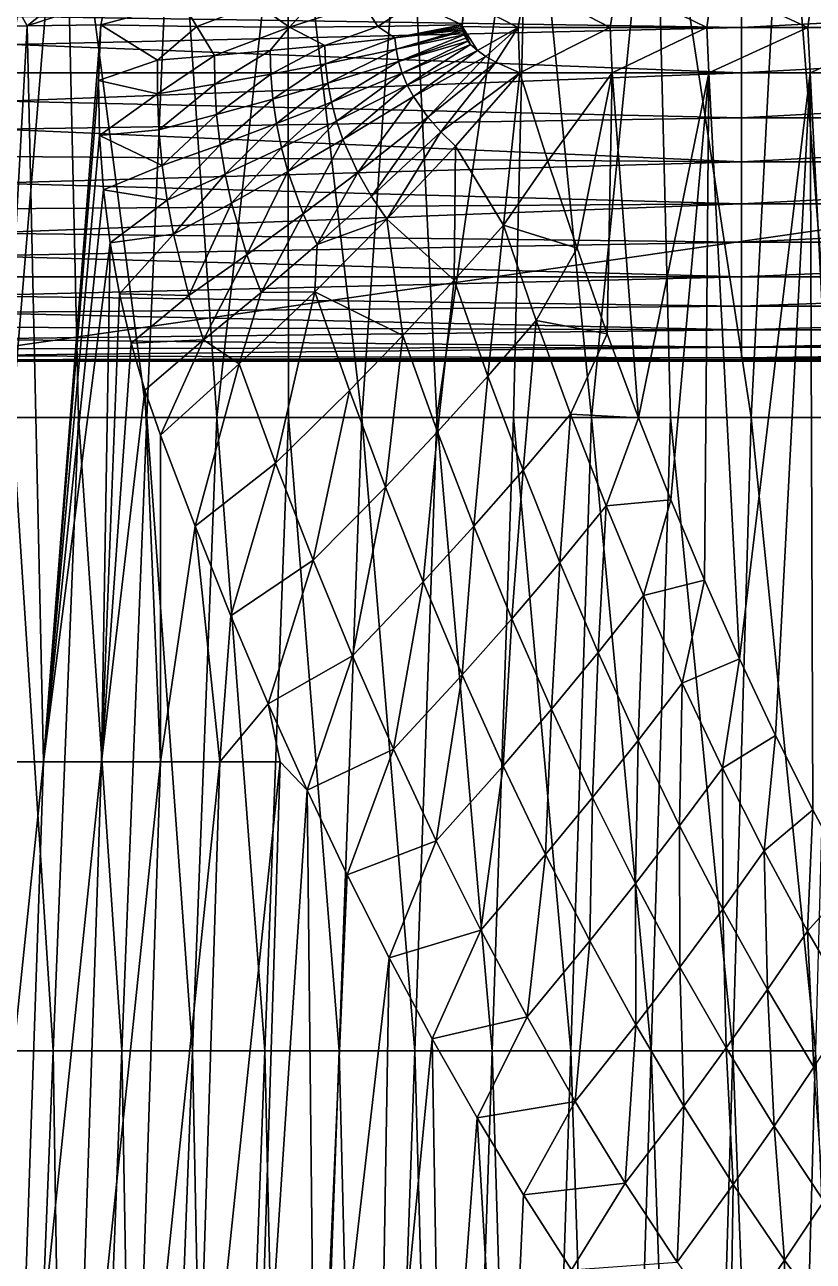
# Model space of a CAD drawing. Extents: x -53 to 3.8, y 0 to 88.2.
# Drawn here: x -38.11 to -32.64, y 60.01 to 68.58 of the extents above; entities that cross this region are included whole.
import ezdxf

# ---------------------------------------------------------------- set-up
doc = ezdxf.new("R2010")
doc.units = 0

msp = doc.modelspace()

# ---------------------------------------------------------------- linework, layer by layer
for points in [[(-38.9169, 66.249), (-11.119, 70.249), (-10.3189, 66.249)], [(-38.131, 70.249), (-11.119, 70.249), (-38.9169, 66.249)], [(-38.567, 70.249, 14.1154), (-37.8401, 70.249, 14.7982), (-38.2011, 65.8584, 15.3468)], [(-38.2011, 65.8584, 15.3468), (-37.8401, 70.249, 14.7982), (-37.7407, 65.8584, 15.7647)], [(-37.2673, 65.8584, 16.1678), (-37.8401, 70.249, 14.7982), (-37.0798, 70.249, 15.4436)], [(-37.7407, 65.8584, 15.7647), (-37.8401, 70.249, 14.7982), (-37.2673, 65.8584, 16.1678)], [(-37.2673, 65.8584, 16.1678), (-37.0798, 70.249, 15.4436), (-36.7814, 65.8584, 16.5558)], [(-36.7814, 65.8584, 16.5558), (-37.0798, 70.249, 15.4436), (-36.288, 70.249, 16.0499)], [(-36.7814, 65.8584, 16.5558), (-36.288, 70.249, 16.0499), (-36.2836, 65.8584, 16.9283)], [(-36.288, 70.249, 16.0499), (-35.4667, 70.249, 16.6157), (-35.7743, 65.8584, 17.2851)], [(-36.2836, 65.8584, 16.9283), (-36.288, 70.249, 16.0499), (-35.7743, 65.8584, 17.2851)], [(-35.7743, 65.8584, 17.2851), (-35.4667, 70.249, 16.6157), (-35.254, 65.8584, 17.6258)], [(-35.4667, 70.249, 16.6157), (-34.6181, 70.249, 17.1395), (-35.254, 65.8584, 17.6258)], [(-35.254, 65.8584, 17.6258), (-34.6181, 70.249, 17.1395), (-34.7234, 65.8584, 17.9502)], [(-34.7234, 65.8584, 17.9502), (-34.6181, 70.249, 17.1395), (-34.1829, 65.8584, 18.2579)], [(-34.1829, 65.8584, 18.2579), (-34.6181, 70.249, 17.1395), (-33.7442, 70.249, 17.62)], [(-34.1829, 65.8584, 18.2579), (-33.7442, 70.249, 17.62), (-33.633, 65.8584, 18.5487)], [(-33.7442, 70.249, 17.62), (-32.8472, 70.249, 18.056), (-33.0744, 65.8584, 18.8222)], [(-33.633, 65.8584, 18.5487), (-33.7442, 70.249, 17.62), (-33.0744, 65.8584, 18.8222)], [(-33.0744, 65.8584, 18.8222), (-32.8472, 70.249, 18.056), (-32.5075, 65.8584, 19.0782)], [(-32.8472, 70.249, 18.056), (-31.9295, 70.249, 18.4464), (-32.5075, 65.8584, 19.0782)], [(-38.5981, 68.5692, 19.6518), (-38.0962, 68.5746, 20.0037), (-38.2476, 68.8443, 19.8211)], [(-38.2476, 68.8443, 19.8211), (-38.0962, 68.5746, 20.0037), (-37.7509, 68.8488, 20.1571)], [(-33.1418, 68.5619, 3.97538), (-33.1418, 68.867, 3.90211), (-38.1665, 68.638, 3.96169)], [(-38.0962, 68.5746, 20.0037), (-37.5475, 68.7523, 20.3233), (-37.7509, 68.8488, 20.1571)], [(-34.6394, 68.867, 22.7178), (-35.0638, 68.7523, 22.3486), (-34.6897, 68.5619, 22.7711)], [(-34.0514, 68.5619, 23.3391), (-34.6394, 68.867, 22.7178), (-34.6897, 68.5619, 22.7711)], [(-34.6394, 68.867, 22.7178), (-34.0514, 68.5619, 23.3391), (-34.0043, 68.867, 23.283)], [(-34.0043, 68.867, 23.283), (-34.0514, 68.5619, 23.3391), (-33.3813, 68.5619, 23.869)], [(-34.0043, 68.867, 23.283), (-33.3813, 68.5619, 23.869), (-33.3375, 68.867, 23.8102)], [(-33.3375, 68.867, 23.8102), (-33.3813, 68.5619, 23.869), (-32.6814, 68.5619, 24.3591)], [(-33.3375, 68.867, 23.8102), (-32.6814, 68.5619, 24.3591), (-32.6411, 68.867, 24.2978)], [(-27.4602, 68.867, 3.90211), (-33.1418, 68.5619, 3.97538), (-27.4602, 68.5619, 3.97538)], [(-33.1418, 68.867, 3.90211), (-33.1418, 68.5619, 3.97538), (-27.4602, 68.867, 3.90211)], [(-32.6411, 68.867, 24.2978), (-32.6814, 68.5619, 24.3591), (-31.9542, 68.5619, 24.8076)], [(-37.5855, 68.5798, 20.3426), (-37.5475, 68.7523, 20.3233), (-38.0962, 68.5746, 20.0037)], [(-37.5475, 68.7523, 20.3233), (-37.5855, 68.5798, 20.3426), (-37.0195, 68.7322, 20.6874)], [(-35.4095, 68.735, 22.0142), (-35.078, 68.5798, 22.3868), (-35.0638, 68.7523, 22.3486)], [(-35.0638, 68.7523, 22.3486), (-35.0783, 68.5684, 22.3891), (-34.6897, 68.5619, 22.7711)], [(-35.078, 68.5798, 22.3868), (-35.0783, 68.5684, 22.3891), (-35.0638, 68.7523, 22.3486)], [(-37.0195, 68.7322, 20.6874), (-37.5855, 68.5798, 20.3426), (-36.9187, 68.5688, 20.8028)], [(-37.0195, 68.7322, 20.6874), (-36.9187, 68.5688, 20.8028), (-36.5053, 68.7253, 21.0724)], [(-36.5053, 68.7253, 21.0724), (-36.9187, 68.5688, 20.8028), (-36.2772, 68.5652, 21.2978)], [(-36.5053, 68.7253, 21.0724), (-36.2772, 68.5652, 21.2978), (-36.1303, 68.7247, 21.3749)], [(-36.2772, 68.5652, 21.2978), (-35.6631, 68.5688, 21.8263), (-35.7649, 68.7279, 21.689)], [(-36.1303, 68.7247, 21.3749), (-36.2772, 68.5652, 21.2978), (-35.7649, 68.7279, 21.689)], [(-35.7649, 68.7279, 21.689), (-35.6631, 68.5688, 21.8263), (-35.4095, 68.735, 22.0142)], [(-35.6631, 68.5688, 21.8263), (-35.078, 68.5798, 22.3868), (-35.4095, 68.735, 22.0142)], [(-38.38, 63.4733, 20.8274), (-38.0962, 68.5746, 20.0037), (-38.5981, 68.5692, 19.6518)], [(-37.9829, 63.4733, 21.1006), (-38.0962, 68.5746, 20.0037), (-38.38, 63.4733, 20.8274)], [(-38.1944, 68.4438, 3.99031), (-33.1418, 68.5619, 3.97538), (-38.1665, 68.638, 3.96169)], [(-37.9829, 63.4733, 21.1006), (-37.5855, 68.5798, 20.3426), (-38.0962, 68.5746, 20.0037)], [(-37.6007, 68.1956, 20.4095), (-37.5855, 68.5798, 20.3426), (-37.9829, 63.4733, 21.1006)], [(-37.1932, 68.337, 20.6548), (-37.5855, 68.5798, 20.3426), (-37.6007, 68.1956, 20.4095)], [(-36.9187, 68.5688, 20.8028), (-37.5855, 68.5798, 20.3426), (-37.1932, 68.337, 20.6548)], [(-35.6631, 68.5688, 21.8263), (-35.545, 68.4911, 21.9523), (-35.078, 68.5798, 22.3868)], [(-35.078, 68.5798, 22.3868), (-35.545, 68.4911, 21.9523), (-35.0783, 68.5684, 22.3891)], [(-33.1418, 68.2476, 4), (-33.1418, 68.5619, 3.97538), (-38.1944, 68.4438, 3.99031)], [(-36.7969, 68.3684, 20.9339), (-36.9187, 68.5688, 20.8028), (-37.1932, 68.337, 20.6548)], [(-36.2772, 68.5652, 21.2978), (-36.9187, 68.5688, 20.8028), (-36.7969, 68.3684, 20.9339)], [(-36.4098, 68.4023, 21.2254), (-36.2772, 68.5652, 21.2978), (-36.7969, 68.3684, 20.9339)], [(-36.0324, 68.4387, 21.5291), (-36.2772, 68.5652, 21.2978), (-36.4098, 68.4023, 21.2254)], [(-36.2772, 68.5652, 21.2978), (-36.0324, 68.4387, 21.5291), (-35.6631, 68.5688, 21.8263)], [(-36.0324, 68.4387, 21.5291), (-35.545, 68.4911, 21.9523), (-35.6631, 68.5688, 21.8263)], [(-35.545, 68.4911, 21.9523), (-36.0324, 68.4387, 21.5291), (-36.0274, 68.3117, 21.559)], [(-35.545, 68.4911, 21.9523), (-36.0274, 68.3117, 21.559), (-35.5378, 68.4118, 21.975)], [(-35.0783, 68.5684, 22.3891), (-35.545, 68.4911, 21.9523), (-35.0776, 68.5571, 22.3924)], [(-35.0776, 68.5571, 22.3924), (-35.545, 68.4911, 21.9523), (-35.076, 68.5458, 22.3965)], [(-35.545, 68.4911, 21.9523), (-35.5378, 68.4118, 21.975), (-35.076, 68.5458, 22.3965)], [(-35.076, 68.5458, 22.3965), (-35.5378, 68.4118, 21.975), (-35.0735, 68.5345, 22.4014)], [(-35.0735, 68.5345, 22.4014), (-35.5378, 68.4118, 21.975), (-35.0656, 68.512, 22.4138)], [(-35.5378, 68.4118, 21.975), (-35.521, 68.3277, 22.0061), (-35.0656, 68.512, 22.4138)], [(-35.0656, 68.512, 22.4138), (-35.521, 68.3277, 22.0061), (-35.0541, 68.4896, 22.4295)], [(-35.0541, 68.4896, 22.4295), (-35.521, 68.3277, 22.0061), (-35.039, 68.4675, 22.4483)], [(-35.0783, 68.5684, 22.3891), (-34.9736, 68.403, 22.5223), (-34.6897, 68.5619, 22.7711)], [(-35.0783, 68.5684, 22.3891), (-35.0205, 68.4457, 22.4702), (-34.9736, 68.403, 22.5223)], [(-35.039, 68.4675, 22.4483), (-35.0205, 68.4457, 22.4702), (-35.0783, 68.5684, 22.3891)], [(-35.0541, 68.4896, 22.4295), (-35.039, 68.4675, 22.4483), (-35.0783, 68.5684, 22.3891)], [(-35.0783, 68.5684, 22.3891), (-35.0656, 68.512, 22.4138), (-35.0541, 68.4896, 22.4295)], [(-35.0735, 68.5345, 22.4014), (-35.0656, 68.512, 22.4138), (-35.0783, 68.5684, 22.3891)], [(-35.076, 68.5458, 22.3965), (-35.0735, 68.5345, 22.4014), (-35.0783, 68.5684, 22.3891)], [(-35.0783, 68.5684, 22.3891), (-35.0776, 68.5571, 22.3924), (-35.076, 68.5458, 22.3965)], [(-34.6897, 68.5619, 22.7711), (-34.9736, 68.403, 22.5223), (-34.9147, 68.3619, 22.5843)], [(-34.9147, 68.3619, 22.5843), (-34.8449, 68.3225, 22.6549), (-34.6897, 68.5619, 22.7711)], [(-34.8449, 68.3225, 22.6549), (-34.6779, 68.249, 22.816), (-34.6897, 68.5619, 22.7711)], [(-34.6897, 68.5619, 22.7711), (-34.6779, 68.249, 22.816), (-34.0514, 68.5619, 23.3391)], [(-34.6779, 68.249, 22.816), (-34.0383, 68.249, 23.3822), (-34.0514, 68.5619, 23.3391)], [(-34.0514, 68.5619, 23.3391), (-34.0383, 68.249, 23.3822), (-33.3813, 68.5619, 23.869)], [(-34.0383, 68.249, 23.3822), (-33.3669, 68.249, 23.9104), (-33.3813, 68.5619, 23.869)], [(-33.3813, 68.5619, 23.869), (-33.3669, 68.249, 23.9104), (-32.6814, 68.5619, 24.3591)], [(-33.3669, 68.249, 23.9104), (-32.6659, 68.249, 24.3986), (-32.6814, 68.5619, 24.3591)], [(-27.4602, 68.5619, 3.97538), (-33.1418, 68.2476, 4), (-27.4602, 68.2476, 4)], [(-33.1418, 68.5619, 3.97538), (-33.1418, 68.2476, 4), (-27.4602, 68.5619, 3.97538)], [(-32.6814, 68.5619, 24.3591), (-32.6659, 68.249, 24.3986), (-31.9542, 68.5619, 24.8076)], [(-32.6659, 68.249, 24.3986), (-31.9378, 68.249, 24.8454), (-31.9542, 68.5619, 24.8076)], [(-38.2229, 68.2476, 3.99987), (-33.1418, 68.2476, 4), (-38.1944, 68.4438, 3.99031)], [(-36.7969, 68.3684, 20.9339), (-36.7953, 68.1694, 20.975), (-36.4098, 68.4023, 21.2254)], [(-36.4098, 68.4023, 21.2254), (-36.7953, 68.1694, 20.975), (-36.4064, 68.2394, 21.2609)], [(-36.4064, 68.2394, 21.2609), (-36.0324, 68.4387, 21.5291), (-36.4098, 68.4023, 21.2254)], [(-36.0274, 68.3117, 21.559), (-36.0324, 68.4387, 21.5291), (-36.4064, 68.2394, 21.2609)], [(-35.5378, 68.4118, 21.975), (-36.0274, 68.3117, 21.559), (-36.0119, 68.177, 21.5975)], [(-35.5378, 68.4118, 21.975), (-36.0119, 68.177, 21.5975), (-35.521, 68.3277, 22.0061)], [(-35.521, 68.3277, 22.0061), (-35.495, 68.2448, 22.0437), (-35.039, 68.4675, 22.4483)], [(-35.039, 68.4675, 22.4483), (-35.495, 68.2448, 22.0437), (-35.0205, 68.4457, 22.4702)], [(-35.495, 68.2448, 22.0437), (-35.4604, 68.1635, 22.0874), (-35.0205, 68.4457, 22.4702)], [(-35.0205, 68.4457, 22.4702), (-35.4604, 68.1635, 22.0874), (-34.9736, 68.403, 22.5223)], [(-35.4604, 68.1635, 22.0874), (-35.4177, 68.0842, 22.1365), (-34.9736, 68.403, 22.5223)], [(-34.9736, 68.403, 22.5223), (-35.4177, 68.0842, 22.1365), (-34.9147, 68.3619, 22.5843)], [(-37.1932, 68.337, 20.6548), (-37.6007, 68.1956, 20.4095), (-37.1935, 68.102, 20.7017)], [(-36.7969, 68.3684, 20.9339), (-37.1935, 68.102, 20.7017), (-36.7953, 68.1694, 20.975)], [(-37.1932, 68.337, 20.6548), (-37.1935, 68.102, 20.7017), (-36.7969, 68.3684, 20.9339)], [(-35.521, 68.3277, 22.0061), (-36.0119, 68.177, 21.5975), (-35.9864, 68.0441, 21.6423)], [(-35.521, 68.3277, 22.0061), (-35.9864, 68.0441, 21.6423), (-35.495, 68.2448, 22.0437)], [(-35.4177, 68.0842, 22.1365), (-35.318, 67.9411, 22.2413), (-34.9147, 68.3619, 22.5843)], [(-34.9147, 68.3619, 22.5843), (-35.318, 67.9411, 22.2413), (-34.8449, 68.3225, 22.6549)], [(-35.318, 67.9411, 22.2413), (-35.2275, 67.8385, 22.3295), (-34.8449, 68.3225, 22.6549)], [(-34.8449, 68.3225, 22.6549), (-35.2275, 67.8385, 22.3295), (-34.6779, 68.249, 22.816)], [(-38.2526, 68.0516, 3.99022), (-33.1418, 68.2476, 4), (-38.2229, 68.2476, 3.99987)], [(-33.1418, 67.9361, 3.97538), (-33.1418, 68.2476, 4), (-38.2526, 68.0516, 3.99022)], [(-36.7953, 68.1694, 20.975), (-36.7825, 67.9584, 21.0255), (-36.4064, 68.2394, 21.2609)], [(-36.4064, 68.2394, 21.2609), (-36.7825, 67.9584, 21.0255), (-36.3922, 68.0665, 21.3053)], [(-36.3922, 68.0665, 21.3053), (-36.0274, 68.3117, 21.559), (-36.4064, 68.2394, 21.2609)], [(-36.0119, 68.177, 21.5975), (-36.0274, 68.3117, 21.559), (-36.3922, 68.0665, 21.3053)], [(-35.495, 68.2448, 22.0437), (-35.9864, 68.0441, 21.6423), (-35.9513, 67.9136, 21.6929)], [(-35.495, 68.2448, 22.0437), (-35.9513, 67.9136, 21.6929), (-35.4604, 68.1635, 22.0874)], [(-34.6779, 68.249, 22.816), (-35.2275, 67.8385, 22.3295), (-35.126, 67.7408, 22.4236)], [(-35.126, 67.7408, 22.4236), (-34.7928, 67.1934, 22.7313), (-34.6779, 68.249, 22.816)], [(-34.6779, 68.249, 22.816), (-34.7928, 67.1934, 22.7313), (-34.4836, 67.6354, 22.9951)], [(-34.6779, 68.249, 22.816), (-34.4836, 67.6354, 22.9951), (-34.0383, 68.249, 23.3822)], [(-34.0383, 68.249, 23.3822), (-34.4836, 67.6354, 22.9951), (-34.2819, 67.0319, 23.1744)], [(-34.2819, 67.0319, 23.1744), (-34.0726, 66.4392, 23.3535), (-34.0383, 68.249, 23.3822)], [(-34.0726, 66.4392, 23.3535), (-33.8555, 65.8578, 23.5324), (-34.0383, 68.249, 23.3822)], [(-34.0383, 68.249, 23.3822), (-33.8555, 65.8578, 23.5324), (-33.3669, 68.249, 23.9104)], [(-33.3669, 68.249, 23.9104), (-33.8555, 65.8578, 23.5324), (-33.6304, 65.2882, 23.7106)], [(-33.6304, 65.2882, 23.7106), (-33.397, 64.7309, 23.888), (-33.3669, 68.249, 23.9104)], [(-33.397, 64.7309, 23.888), (-33.1551, 64.1865, 24.0643), (-33.3669, 68.249, 23.9104)], [(-33.3669, 68.249, 23.9104), (-33.1551, 64.1865, 24.0643), (-32.6659, 68.249, 24.3986)], [(-32.6659, 68.249, 24.3986), (-33.1551, 64.1865, 24.0643), (-32.9046, 63.6558, 24.2391)], [(-27.4602, 68.2476, 4), (-33.1418, 67.9361, 3.97538), (-27.4602, 67.9361, 3.97538)], [(-33.1418, 68.2476, 4), (-33.1418, 67.9361, 3.97538), (-27.4602, 68.2476, 4)], [(-32.9046, 63.6558, 24.2391), (-32.6453, 63.1396, 24.412), (-32.6659, 68.249, 24.3986)], [(-32.6659, 68.249, 24.3986), (-32.3774, 62.6386, 24.5826), (-31.9378, 68.249, 24.8454)], [(-32.6453, 63.1396, 24.412), (-32.3774, 62.6386, 24.5826), (-32.6659, 68.249, 24.3986)], [(-37.5943, 67.8134, 20.49), (-37.6007, 68.1956, 20.4095), (-37.9829, 63.4733, 21.1006)], [(-37.1935, 68.102, 20.7017), (-37.6007, 68.1956, 20.4095), (-37.5943, 67.8134, 20.49)], [(-37.1935, 68.102, 20.7017), (-37.1823, 67.8526, 20.7586), (-36.7953, 68.1694, 20.975)], [(-36.7953, 68.1694, 20.975), (-37.1823, 67.8526, 20.7586), (-36.7825, 67.9584, 21.0255)], [(-36.3674, 67.8959, 21.3559), (-36.0119, 68.177, 21.5975), (-36.3922, 68.0665, 21.3053)], [(-35.9864, 68.0441, 21.6423), (-36.0119, 68.177, 21.5975), (-36.3674, 67.8959, 21.3559)], [(-35.4604, 68.1635, 22.0874), (-35.9513, 67.9136, 21.6929), (-35.9074, 67.7862, 21.7485)], [(-35.4604, 68.1635, 22.0874), (-35.9074, 67.7862, 21.7485), (-35.4177, 68.0842, 22.1365)], [(-37.1935, 68.102, 20.7017), (-37.5943, 67.8134, 20.49), (-37.1823, 67.8526, 20.7586)], [(-36.7825, 67.9584, 21.0255), (-36.7586, 67.75, 21.0824), (-36.3922, 68.0665, 21.3053)], [(-36.3922, 68.0665, 21.3053), (-36.7586, 67.75, 21.0824), (-36.3674, 67.8959, 21.3559)], [(-35.4177, 68.0842, 22.1365), (-35.9074, 67.7862, 21.7485), (-35.8034, 67.5564, 21.8647)], [(-35.4177, 68.0842, 22.1365), (-35.8034, 67.5564, 21.8647), (-35.318, 67.9411, 22.2413)], [(-38.2838, 67.8574, 3.96122), (-33.1418, 67.9361, 3.97538), (-38.2526, 68.0516, 3.99022)], [(-36.3324, 67.7285, 21.4122), (-35.9864, 68.0441, 21.6423), (-36.3674, 67.8959, 21.3559)], [(-35.9513, 67.9136, 21.6929), (-35.9864, 68.0441, 21.6423), (-36.3324, 67.7285, 21.4122)], [(-33.1418, 67.631, 3.90211), (-33.1418, 67.9361, 3.97538), (-38.2838, 67.8574, 3.96122)], [(-37.1823, 67.8526, 20.7586), (-37.1596, 67.6066, 20.8221), (-36.7825, 67.9584, 21.0255)], [(-36.7825, 67.9584, 21.0255), (-37.1596, 67.6066, 20.8221), (-36.7586, 67.75, 21.0824)], [(-36.7586, 67.75, 21.0824), (-36.7241, 67.5456, 21.1449), (-36.3674, 67.8959, 21.3559)], [(-36.3674, 67.8959, 21.3559), (-36.7241, 67.5456, 21.1449), (-36.3324, 67.7285, 21.4122)], [(-36.2881, 67.5649, 21.4735), (-35.9513, 67.9136, 21.6929), (-36.3324, 67.7285, 21.4122)], [(-35.9074, 67.7862, 21.7485), (-35.9513, 67.9136, 21.6929), (-36.2881, 67.5649, 21.4735)], [(-35.318, 67.9411, 22.2413), (-35.8034, 67.5564, 21.8647), (-35.7081, 67.3912, 21.9607)], [(-35.318, 67.9411, 22.2413), (-35.7081, 67.3912, 21.9607), (-35.2275, 67.8385, 22.3295)], [(-27.4602, 67.9361, 3.97538), (-33.1418, 67.631, 3.90211), (-27.4602, 67.631, 3.90211)], [(-33.1418, 67.9361, 3.97538), (-33.1418, 67.631, 3.90211), (-27.4602, 67.9361, 3.97538)], [(-38.3169, 67.6671, 3.9132), (-33.1418, 67.631, 3.90211), (-38.2838, 67.8574, 3.96122)], [(-37.9829, 63.4733, 21.1006), (-37.5671, 67.4373, 20.5827), (-37.5943, 67.8134, 20.49)], [(-37.1823, 67.8526, 20.7586), (-37.5943, 67.8134, 20.49), (-37.1596, 67.6066, 20.8221)], [(-37.5943, 67.8134, 20.49), (-37.5671, 67.4373, 20.5827), (-37.1596, 67.6066, 20.8221)], [(-35.2275, 67.8385, 22.3295), (-35.7081, 67.3912, 21.9607), (-35.6008, 67.234, 22.062)], [(-35.126, 67.7408, 22.4236), (-35.2275, 67.8385, 22.3295), (-35.6008, 67.234, 22.062)], [(-37.1596, 67.6066, 20.8221), (-37.1259, 67.3652, 20.8914), (-36.7586, 67.75, 21.0824)], [(-36.7586, 67.75, 21.0824), (-37.1259, 67.3652, 20.8914), (-36.7241, 67.5456, 21.1449)], [(-36.7241, 67.5456, 21.1449), (-36.6798, 67.3459, 21.2125), (-36.3324, 67.7285, 21.4122)], [(-36.3324, 67.7285, 21.4122), (-36.6798, 67.3459, 21.2125), (-36.2881, 67.5649, 21.4735)], [(-36.182, 67.2698, 21.5998), (-35.9074, 67.7862, 21.7485), (-36.2881, 67.5649, 21.4735)], [(-35.8034, 67.5564, 21.8647), (-35.9074, 67.7862, 21.7485), (-36.182, 67.2698, 21.5998)], [(-35.6008, 67.234, 22.062), (-35.1352, 66.8101, 22.4673), (-35.126, 67.7408, 22.4236)], [(-35.1352, 66.8101, 22.4673), (-34.7928, 67.1934, 22.7313), (-35.126, 67.7408, 22.4236)], [(-38.3517, 67.4825, 3.84687), (-33.1418, 67.631, 3.90211), (-38.3169, 67.6671, 3.9132)], [(-33.1418, 67.341, 3.78201), (-33.1418, 67.631, 3.90211), (-38.3517, 67.4825, 3.84687)], [(-34.4836, 67.6354, 22.9951), (-34.7928, 67.1934, 22.7313), (-34.2819, 67.0319, 23.1744)], [(-27.4602, 67.631, 3.90211), (-33.1418, 67.341, 3.78201), (-27.4602, 67.341, 3.78201)], [(-33.1418, 67.631, 3.90211), (-33.1418, 67.341, 3.78201), (-27.4602, 67.631, 3.90211)], [(-37.1596, 67.6066, 20.8221), (-37.5671, 67.4373, 20.5827), (-37.1259, 67.3652, 20.8914)], [(-37.1259, 67.3652, 20.8914), (-37.082, 67.1293, 20.9658), (-36.7241, 67.5456, 21.1449)], [(-36.7241, 67.5456, 21.1449), (-37.082, 67.1293, 20.9658), (-36.6798, 67.3459, 21.2125)], [(-36.6798, 67.3459, 21.2125), (-36.5726, 66.9855, 21.3505), (-36.2881, 67.5649, 21.4735)], [(-36.2881, 67.5649, 21.4735), (-36.5726, 66.9855, 21.3505), (-36.182, 67.2698, 21.5998)], [(-36.0842, 67.0577, 21.7033), (-35.8034, 67.5564, 21.8647), (-36.182, 67.2698, 21.5998)], [(-35.7081, 67.3912, 21.9607), (-35.8034, 67.5564, 21.8647), (-36.0842, 67.0577, 21.7033)], [(-38.3884, 67.3051, 3.76296), (-33.1418, 67.341, 3.78201), (-38.3517, 67.4825, 3.84687)], [(-37.5203, 67.0708, 20.6861), (-37.5671, 67.4373, 20.5827), (-37.9829, 63.4733, 21.1006)], [(-37.5671, 67.4373, 20.5827), (-37.5203, 67.0708, 20.6861), (-37.1259, 67.3652, 20.8914)], [(-35.6008, 67.234, 22.062), (-35.7081, 67.3912, 21.9607), (-36.0842, 67.0577, 21.7033)], [(-38.4269, 67.1368, 3.66218), (-33.1418, 67.341, 3.78201), (-38.3884, 67.3051, 3.76296)], [(-33.1418, 67.0734, 3.61803), (-33.1418, 67.341, 3.78201), (-38.4269, 67.1368, 3.66218)], [(-37.1259, 67.3652, 20.8914), (-37.5203, 67.0708, 20.6861), (-37.082, 67.1293, 20.9658)], [(-37.082, 67.1293, 20.9658), (-36.9747, 66.7037, 21.117), (-36.6798, 67.3459, 21.2125)], [(-36.6798, 67.3459, 21.2125), (-36.9747, 66.7037, 21.117), (-36.5726, 66.9855, 21.3505)], [(-27.4602, 67.341, 3.78201), (-33.1418, 67.0734, 3.61803), (-27.4602, 67.0734, 3.61803)], [(-33.1418, 67.341, 3.78201), (-33.1418, 67.0734, 3.61803), (-27.4602, 67.341, 3.78201)], [(-36.5726, 66.9855, 21.3505), (-36.4731, 66.7263, 21.4627), (-36.182, 67.2698, 21.5998)], [(-36.182, 67.2698, 21.5998), (-36.4731, 66.7263, 21.4627), (-36.0842, 67.0577, 21.7033)], [(-36.0842, 67.0577, 21.7033), (-36.101, 66.73, 21.7323), (-35.6008, 67.234, 22.062)], [(-36.101, 66.73, 21.7323), (-35.4916, 66.4278, 22.2206), (-35.6008, 67.234, 22.062)], [(-35.4916, 66.4278, 22.2206), (-35.1352, 66.8101, 22.4673), (-35.6008, 67.234, 22.062)], [(-38.4673, 66.9793, 3.54528), (-33.1418, 67.0734, 3.61803), (-38.4269, 67.1368, 3.66218)], [(-37.5203, 67.0708, 20.6861), (-37.4555, 66.7161, 20.7984), (-37.082, 67.1293, 20.9658)], [(-37.082, 67.1293, 20.9658), (-37.4555, 66.7161, 20.7984), (-36.9747, 66.7037, 21.117)], [(-35.1352, 66.8101, 22.4673), (-34.9007, 66.1452, 22.6956), (-34.7928, 67.1934, 22.7313)], [(-34.9007, 66.1452, 22.6956), (-34.5648, 66.5313, 22.9437), (-34.7928, 67.1934, 22.7313)], [(-34.7928, 67.1934, 22.7313), (-34.5648, 66.5313, 22.9437), (-34.2819, 67.0319, 23.1744)], [(-33.1418, 66.8341, 3.41352), (-33.1418, 67.0734, 3.61803), (-38.4673, 66.9793, 3.54528)], [(-37.5804, 63.4733, 21.3656), (-37.5203, 67.0708, 20.6861), (-37.9829, 63.4733, 21.1006)], [(-37.4555, 66.7161, 20.7984), (-37.5203, 67.0708, 20.6861), (-37.5804, 63.4733, 21.3656)], [(-36.4731, 66.7263, 21.4627), (-36.101, 66.73, 21.7323), (-36.0842, 67.0577, 21.7033)], [(-34.2819, 67.0319, 23.1744), (-34.5648, 66.5313, 22.9437), (-34.0726, 66.4392, 23.3535)], [(-27.4602, 67.0734, 3.61803), (-33.1418, 66.8341, 3.41352), (-27.4602, 66.8341, 3.41351)], [(-33.1418, 67.0734, 3.61803), (-33.1418, 66.8341, 3.41352), (-27.4602, 67.0734, 3.61803)], [(-38.5092, 66.8342, 3.41345), (-33.1418, 66.8341, 3.41352), (-38.4673, 66.9793, 3.54528)], [(-36.9747, 66.7037, 21.117), (-36.8744, 66.3976, 21.2393), (-36.5726, 66.9855, 21.3505)], [(-36.5726, 66.9855, 21.3505), (-36.8744, 66.3976, 21.2393), (-36.4731, 66.7263, 21.4627)], [(-38.5521, 66.7026, 3.26811), (-33.1418, 66.8341, 3.41352), (-38.5092, 66.8342, 3.41345)], [(-33.1418, 66.631, 3.17557), (-33.1418, 66.8341, 3.41352), (-38.5521, 66.7026, 3.26811)], [(-35.4916, 66.4278, 22.2206), (-35.2497, 65.7602, 22.4645), (-35.1352, 66.8101, 22.4673)], [(-35.1352, 66.8101, 22.4673), (-35.2497, 65.7602, 22.4645), (-34.9007, 66.1452, 22.6956)], [(-27.4602, 66.8341, 3.41351), (-33.1418, 66.631, 3.17557), (-27.4602, 66.631, 3.17557)], [(-33.1418, 66.8341, 3.41352), (-33.1418, 66.631, 3.17557), (-27.4602, 66.8341, 3.41351)], [(-38.5953, 66.5858, 3.11064), (-33.1418, 66.631, 3.17557), (-38.5521, 66.7026, 3.26811)], [(-37.3748, 66.375, 20.9178), (-37.4555, 66.7161, 20.7984), (-37.5804, 63.4733, 21.3656)], [(-37.4555, 66.7161, 20.7984), (-37.3748, 66.375, 20.9178), (-36.9747, 66.7037, 21.117)], [(-36.9747, 66.7037, 21.117), (-37.3748, 66.375, 20.9178), (-36.8744, 66.3976, 21.2393)], [(-36.8744, 66.3976, 21.2393), (-36.6253, 66.2301, 21.4353), (-36.4731, 66.7263, 21.4627)], [(-36.4731, 66.7263, 21.4627), (-36.6253, 66.2301, 21.4353), (-36.101, 66.73, 21.7323)], [(-36.101, 66.73, 21.7323), (-36.6253, 66.2301, 21.4353), (-36.3744, 65.5435, 21.7146)], [(-36.3744, 65.5435, 21.7146), (-35.8614, 66.0473, 21.9917), (-36.101, 66.73, 21.7323)], [(-35.8614, 66.0473, 21.9917), (-35.4916, 66.4278, 22.2206), (-36.101, 66.73, 21.7323)], [(-33.1418, 66.467, 2.90798), (-33.1418, 66.631, 3.17557), (-38.5953, 66.5858, 3.11064)], [(-27.4602, 66.631, 3.17557), (-33.1418, 66.467, 2.90798), (-27.4602, 66.467, 2.90798)], [(-33.1418, 66.631, 3.17557), (-33.1418, 66.467, 2.90798), (-27.4602, 66.631, 3.17557)], [(-38.6384, 66.485, 2.94248), (-33.1418, 66.467, 2.90798), (-38.5953, 66.5858, 3.11064)], [(-34.9007, 66.1452, 22.6956), (-34.6559, 65.4928, 22.9236), (-34.5648, 66.5313, 22.9437)], [(-34.6559, 65.4928, 22.9236), (-34.3271, 65.8817, 23.1561), (-34.5648, 66.5313, 22.9437)], [(-34.5648, 66.5313, 22.9437), (-34.3271, 65.8817, 23.1561), (-34.0726, 66.4392, 23.3535)], [(-38.6806, 66.4012, 2.76519), (-33.1418, 66.467, 2.90798), (-38.6384, 66.485, 2.94248)], [(-33.1418, 66.3469, 2.61803), (-33.1418, 66.467, 2.90798), (-38.6806, 66.4012, 2.76519)], [(-34.0726, 66.4392, 23.3535), (-34.3271, 65.8817, 23.1561), (-33.8555, 65.8578, 23.5324)], [(-27.4602, 66.467, 2.90798), (-33.1418, 66.3469, 2.61803), (-27.4602, 66.3469, 2.61803)], [(-33.1418, 66.467, 2.90798), (-33.1418, 66.3469, 2.61803), (-27.4602, 66.467, 2.90798)], [(-38.7589, 66.2874, 2.39023), (-33.1418, 66.3469, 2.61803), (-38.721, 66.3351, 2.58053)], [(-33.1418, 66.2736, 2.31287), (-33.1418, 66.3469, 2.61803), (-38.7589, 66.2874, 2.39023)], [(-38.721, 66.3351, 2.58053), (-33.1418, 66.3469, 2.61803), (-38.6806, 66.4012, 2.76519)], [(-37.5804, 63.4733, 21.3656), (-37.2798, 66.0481, 21.0428), (-37.3748, 66.375, 20.9178)], [(-37.3748, 66.375, 20.9178), (-37.2798, 66.0481, 21.0428), (-36.8744, 66.3976, 21.2393)], [(-37.2798, 66.0481, 21.0428), (-37.1723, 65.7357, 21.1719), (-36.8744, 66.3976, 21.2393)], [(-36.8744, 66.3976, 21.2393), (-37.1723, 65.7357, 21.1719), (-36.6253, 66.2301, 21.4353)], [(-35.8614, 66.0473, 21.9917), (-35.6115, 65.3768, 22.2508), (-35.4916, 66.4278, 22.2206)], [(-35.4916, 66.4278, 22.2206), (-35.6115, 65.3768, 22.2508), (-35.2497, 65.7602, 22.4645)], [(-27.4602, 66.3469, 2.61803), (-33.1418, 66.2736, 2.31287), (-27.4602, 66.2736, 2.31287)], [(-33.1418, 66.3469, 2.61803), (-33.1418, 66.2736, 2.31287), (-27.4602, 66.3469, 2.61803)], [(-38.8234, 66.249, 2), (-33.1418, 66.2736, 2.31287), (-38.7933, 66.2586, 2.1961)], [(-27.4602, 66.2736, 2.31287), (-33.1418, 66.2736, 2.31287), (-38.8234, 66.249, 2)], [(-21.7785, 66.2736, 2.31287), (-27.4602, 66.2736, 2.31287), (-38.8234, 66.249, 2)], [(-38.8234, 66.249, 2), (-10.4463, 66.2587, 2.19609), (-21.7785, 66.2736, 2.31287)], [(-38.8234, 66.249, 2), (-10.4153, 66.249, 2), (-10.4463, 66.2587, 2.19609)], [(-38.7933, 66.2586, 2.1961), (-33.1418, 66.2736, 2.31287), (-38.7589, 66.2874, 2.39023)], [(-10.3671, 66.249, 1), (-38.9169, 66.249), (-10.3189, 66.249)], [(-38.8702, 66.249, 1), (-38.9169, 66.249), (-10.3671, 66.249, 1)], [(-10.4153, 66.249, 2), (-38.8702, 66.249, 1), (-10.3671, 66.249, 1)], [(-38.8234, 66.249, 2), (-38.8702, 66.249, 1), (-10.4153, 66.249, 2)], [(-36.6253, 66.2301, 21.4353), (-37.1723, 65.7357, 21.1719), (-36.9321, 65.1048, 21.4443)], [(-36.6253, 66.2301, 21.4353), (-36.9321, 65.1048, 21.4443), (-36.3744, 65.5435, 21.7146)], [(-35.2497, 65.7602, 22.4645), (-34.9973, 65.105, 22.7079), (-34.9007, 66.1452, 22.6956)], [(-34.9007, 66.1452, 22.6956), (-34.9973, 65.105, 22.7079), (-34.6559, 65.4928, 22.9236)], [(-37.1726, 63.4733, 21.6225), (-37.2798, 66.0481, 21.0428), (-37.5804, 63.4733, 21.3656)], [(-37.1726, 63.4733, 21.6225), (-37.1723, 65.7357, 21.1719), (-37.2798, 66.0481, 21.0428)], [(-36.1126, 64.8692, 21.9933), (-35.8614, 66.0473, 21.9917), (-36.3744, 65.5435, 21.7146)], [(-35.8614, 66.0473, 21.9917), (-36.1126, 64.8692, 21.9933), (-35.6115, 65.3768, 22.2508)], [(-38.2011, 65.8584, 15.3468), (-37.9156, 61.4679, 16.4907), (-38.3786, 61.4679, 16.0615)], [(-37.7407, 65.8584, 15.7647), (-37.9156, 61.4679, 16.4907), (-38.2011, 65.8584, 15.3468)], [(-37.9156, 61.4679, 16.4907), (-37.7407, 65.8584, 15.7647), (-37.439, 61.4679, 16.9049)], [(-37.439, 61.4679, 16.9049), (-37.7407, 65.8584, 15.7647), (-37.2673, 65.8584, 16.1678)], [(-37.439, 61.4679, 16.9049), (-37.2673, 65.8584, 16.1678), (-36.9493, 61.4679, 17.3037)], [(-36.9493, 61.4679, 17.3037), (-37.2673, 65.8584, 16.1678), (-36.7814, 65.8584, 16.5558)], [(-36.9493, 61.4679, 17.3037), (-36.7814, 65.8584, 16.5558), (-36.4472, 61.4679, 17.6866)], [(-36.4472, 61.4679, 17.6866), (-36.7814, 65.8584, 16.5558), (-36.2836, 65.8584, 16.9283)], [(-36.2836, 65.8584, 16.9283), (-35.933, 61.4679, 18.0535), (-36.4472, 61.4679, 17.6866)], [(-35.7743, 65.8584, 17.2851), (-35.933, 61.4679, 18.0535), (-36.2836, 65.8584, 16.9283)], [(-35.7743, 65.8584, 17.2851), (-35.4075, 61.4679, 18.4039), (-35.933, 61.4679, 18.0535)], [(-35.254, 65.8584, 17.6258), (-35.4075, 61.4679, 18.4039), (-35.7743, 65.8584, 17.2851)], [(-35.254, 65.8584, 17.6258), (-34.8711, 61.4679, 18.7376), (-35.4075, 61.4679, 18.4039)], [(-34.7234, 65.8584, 17.9502), (-34.8711, 61.4679, 18.7376), (-35.254, 65.8584, 17.6258)], [(-34.8711, 61.4679, 18.7376), (-34.7234, 65.8584, 17.9502), (-34.3244, 61.4679, 19.0542)], [(-34.3244, 61.4679, 19.0542), (-34.7234, 65.8584, 17.9502), (-34.1829, 65.8584, 18.2579)], [(-34.6559, 65.4928, 22.9236), (-34.4009, 64.8541, 23.1508), (-34.3271, 65.8817, 23.1561)], [(-34.4009, 64.8541, 23.1508), (-34.0794, 65.2458, 23.3677), (-34.3271, 65.8817, 23.1561)], [(-34.3271, 65.8817, 23.1561), (-34.0794, 65.2458, 23.3677), (-33.8555, 65.8578, 23.5324)], [(-34.3244, 61.4679, 19.0542), (-34.1829, 65.8584, 18.2579), (-33.7679, 61.4679, 19.3534)], [(-33.7679, 61.4679, 19.3534), (-34.1829, 65.8584, 18.2579), (-33.633, 65.8584, 18.5487)], [(-33.8555, 65.8578, 23.5324), (-34.0794, 65.2458, 23.3677), (-33.6304, 65.2882, 23.7106)], [(-33.633, 65.8584, 18.5487), (-33.2023, 61.4679, 19.6349), (-33.7679, 61.4679, 19.3534)], [(-33.0744, 65.8584, 18.8222), (-33.2023, 61.4679, 19.6349), (-33.633, 65.8584, 18.5487)], [(-33.0744, 65.8584, 18.8222), (-32.628, 61.4679, 19.8984), (-33.2023, 61.4679, 19.6349)], [(-32.5075, 65.8584, 19.0782), (-32.628, 61.4679, 19.8984), (-33.0744, 65.8584, 18.8222)], [(-35.6115, 65.3768, 22.2508), (-35.3506, 64.7188, 22.5092), (-35.2497, 65.7602, 22.4645)], [(-35.2497, 65.7602, 22.4645), (-35.3506, 64.7188, 22.5092), (-34.9973, 65.105, 22.7079)], [(-36.9321, 65.1048, 21.4443), (-37.1723, 65.7357, 21.1719), (-37.1726, 63.4733, 21.6225)], [(-36.3744, 65.5435, 21.7146), (-36.9321, 65.1048, 21.4443), (-36.6827, 64.4841, 21.7162)], [(-36.6827, 64.4841, 21.7162), (-36.1126, 64.8692, 21.9933), (-36.3744, 65.5435, 21.7146)], [(-34.9973, 65.105, 22.7079), (-34.7341, 64.4634, 22.9503), (-34.6559, 65.4928, 22.9236)], [(-34.6559, 65.4928, 22.9236), (-34.7341, 64.4634, 22.9503), (-34.4009, 64.8541, 23.1508)], [(-36.1126, 64.8692, 21.9933), (-35.8394, 64.2073, 22.2714), (-35.6115, 65.3768, 22.2508)], [(-35.6115, 65.3768, 22.2508), (-35.8394, 64.2073, 22.2714), (-35.3506, 64.7188, 22.5092)], [(-34.4009, 64.8541, 23.1508), (-34.1352, 64.2298, 23.3767), (-34.0794, 65.2458, 23.3677)], [(-34.1352, 64.2298, 23.3767), (-33.8216, 64.6243, 23.5783), (-34.0794, 65.2458, 23.3677)], [(-34.0794, 65.2458, 23.3677), (-33.8216, 64.6243, 23.5783), (-33.6304, 65.2882, 23.7106)], [(-33.6304, 65.2882, 23.7106), (-33.8216, 64.6243, 23.5783), (-33.397, 64.7309, 23.888)], [(-36.7597, 63.4733, 21.8711), (-36.9321, 65.1048, 21.4443), (-37.1726, 63.4733, 21.6225)], [(-36.6827, 64.4841, 21.7162), (-36.9321, 65.1048, 21.4443), (-36.7597, 63.4733, 21.8711)], [(-35.3506, 64.7188, 22.5092), (-35.0786, 64.0744, 22.7665), (-34.9973, 65.105, 22.7079)], [(-34.9973, 65.105, 22.7079), (-35.0786, 64.0744, 22.7665), (-34.7341, 64.4634, 22.9503)], [(-36.4236, 63.874, 21.9872), (-36.1126, 64.8692, 21.9933), (-36.6827, 64.4841, 21.7162)], [(-35.8394, 64.2073, 22.2714), (-36.1126, 64.8692, 21.9933), (-36.4236, 63.874, 21.9872)], [(-34.7341, 64.4634, 22.9503), (-34.4599, 63.8363, 23.1912), (-34.4009, 64.8541, 23.1508)], [(-34.4009, 64.8541, 23.1508), (-34.4599, 63.8363, 23.1912), (-34.1352, 64.2298, 23.3767)], [(-35.8394, 64.2073, 22.2714), (-35.5547, 63.559, 22.548), (-35.3506, 64.7188, 22.5092)], [(-35.3506, 64.7188, 22.5092), (-35.5547, 63.559, 22.548), (-35.0786, 64.0744, 22.7665)], [(-33.8216, 64.6243, 23.5783), (-33.5532, 64.0179, 23.7875), (-33.397, 64.7309, 23.888)], [(-33.397, 64.7309, 23.888), (-33.5532, 64.0179, 23.7875), (-33.1551, 64.1865, 24.0643)], [(-34.1352, 64.2298, 23.3767), (-33.8586, 63.6206, 23.6009), (-33.8216, 64.6243, 23.5783)], [(-33.8586, 63.6206, 23.6009), (-33.5532, 64.0179, 23.7875), (-33.8216, 64.6243, 23.5783)], [(-36.4236, 63.874, 21.9872), (-36.6827, 64.4841, 21.7162), (-36.7597, 63.4733, 21.8711)], [(-35.0786, 64.0744, 22.7665), (-34.7952, 63.4444, 23.0222), (-34.7341, 64.4634, 22.9503)], [(-34.7341, 64.4634, 22.9503), (-34.7952, 63.4444, 23.0222), (-34.4599, 63.8363, 23.1912)], [(-36.1548, 63.2751, 22.2571), (-35.8394, 64.2073, 22.2714), (-36.4236, 63.874, 21.9872)], [(-35.5547, 63.559, 22.548), (-35.8394, 64.2073, 22.2714), (-36.1548, 63.2751, 22.2571)], [(-34.4599, 63.8363, 23.1912), (-34.1743, 63.2243, 23.4303), (-34.1352, 64.2298, 23.3767)], [(-34.1352, 64.2298, 23.3767), (-34.1743, 63.2243, 23.4303), (-33.8586, 63.6206, 23.6009)], [(-33.5532, 64.0179, 23.7875), (-33.2741, 63.4276, 23.9948), (-33.1551, 64.1865, 24.0643)], [(-33.1551, 64.1865, 24.0643), (-33.2741, 63.4276, 23.9948), (-32.9046, 63.6558, 24.2391)], [(-35.5547, 63.559, 22.548), (-35.2582, 62.9251, 22.8227), (-35.0786, 64.0744, 22.7665)], [(-35.0786, 64.0744, 22.7665), (-35.2582, 62.9251, 22.8227), (-34.7952, 63.4444, 23.0222)], [(-33.8586, 63.6206, 23.6009), (-33.5707, 63.0275, 23.8231), (-33.5532, 64.0179, 23.7875)], [(-33.5707, 63.0275, 23.8231), (-33.2741, 63.4276, 23.9948), (-33.5532, 64.0179, 23.7875)], [(-36.3418, 63.4733, 22.1114), (-36.4236, 63.874, 21.9872), (-36.7597, 63.4733, 21.8711)], [(-36.1548, 63.2751, 22.2571), (-36.4236, 63.874, 21.9872), (-36.3418, 63.4733, 22.1114)], [(-34.7952, 63.4444, 23.0222), (-34.5002, 62.8296, 23.2758), (-34.4599, 63.8363, 23.1912)], [(-34.4599, 63.8363, 23.1912), (-34.5002, 62.8296, 23.2758), (-34.1743, 63.2243, 23.4303)], [(-34.1743, 63.2243, 23.4303), (-33.8771, 62.6284, 23.6671), (-33.8586, 63.6206, 23.6009)], [(-33.8586, 63.6206, 23.6009), (-33.8771, 62.6284, 23.6671), (-33.5707, 63.0275, 23.8231)], [(-33.2741, 63.4276, 23.9948), (-32.984, 62.8544, 24.1998), (-32.9046, 63.6558, 24.2391)], [(-32.9046, 63.6558, 24.2391), (-32.984, 62.8544, 24.1998), (-32.6453, 63.1396, 24.412)], [(-35.8758, 62.688, 22.5253), (-35.5547, 63.559, 22.548), (-36.1548, 63.2751, 22.2571)], [(-35.2582, 62.9251, 22.8227), (-35.5547, 63.559, 22.548), (-35.8758, 62.688, 22.5253)], [(-38.5819, 57.703, 21.8414), (-38.1808, 57.703, 22.1224), (-37.9829, 63.4733, 21.1006)], [(-38.38, 63.4733, 20.8274), (-38.5819, 57.703, 21.8414), (-37.9829, 63.4733, 21.1006)], [(-38.1808, 57.703, 22.1224), (-37.7739, 57.703, 22.395), (-37.5804, 63.4733, 21.3656)], [(-37.9829, 63.4733, 21.1006), (-38.1808, 57.703, 22.1224), (-37.5804, 63.4733, 21.3656)], [(-37.7739, 57.703, 22.395), (-37.3614, 57.703, 22.6592), (-37.1726, 63.4733, 21.6225)], [(-37.5804, 63.4733, 21.3656), (-37.7739, 57.703, 22.395), (-37.1726, 63.4733, 21.6225)], [(-37.3614, 57.703, 22.6592), (-36.9437, 57.703, 22.915), (-36.7597, 63.4733, 21.8711)], [(-37.1726, 63.4733, 21.6225), (-37.3614, 57.703, 22.6592), (-36.7597, 63.4733, 21.8711)], [(-36.9437, 57.703, 22.915), (-36.5208, 57.703, 23.1623), (-36.3418, 63.4733, 22.1114)], [(-36.7597, 63.4733, 21.8711), (-36.9437, 57.703, 22.915), (-36.3418, 63.4733, 22.1114)], [(-36.3418, 63.4733, 22.1114), (-36.5208, 57.703, 23.1623), (-36.1548, 63.2751, 22.2571)], [(-35.2582, 62.9251, 22.8227), (-34.9495, 62.3064, 23.0952), (-34.7952, 63.4444, 23.0222)], [(-34.7952, 63.4444, 23.0222), (-34.9495, 62.3064, 23.0952), (-34.5002, 62.8296, 23.2758)], [(-33.5707, 63.0275, 23.8231), (-33.2715, 62.4516, 24.0426), (-33.2741, 63.4276, 23.9948)], [(-33.2715, 62.4516, 24.0426), (-32.984, 62.8544, 24.1998), (-33.2741, 63.4276, 23.9948)], [(-36.5208, 57.703, 23.1623), (-36.093, 57.703, 23.4008), (-36.1548, 63.2751, 22.2571)], [(-36.1548, 63.2751, 22.2571), (-36.093, 57.703, 23.4008), (-35.8758, 62.688, 22.5253)], [(-34.5002, 62.8296, 23.2758), (-34.193, 62.2308, 23.5269), (-34.1743, 63.2243, 23.4303)], [(-34.1743, 63.2243, 23.4303), (-34.193, 62.2308, 23.5269), (-33.8771, 62.6284, 23.6671)], [(-32.984, 62.8544, 24.1998), (-32.683, 62.2993, 24.4017), (-32.6453, 63.1396, 24.412)], [(-32.6453, 63.1396, 24.412), (-32.683, 62.2993, 24.4017), (-32.3774, 62.6386, 24.5826)], [(-33.8771, 62.6284, 23.6671), (-33.5681, 62.0497, 23.9009), (-33.5707, 63.0275, 23.8231)], [(-33.5707, 63.0275, 23.8231), (-33.5681, 62.0497, 23.9009), (-33.2715, 62.4516, 24.0426)], [(-35.5864, 62.1133, 22.7917), (-35.2582, 62.9251, 22.8227), (-35.8758, 62.688, 22.5253)], [(-34.9495, 62.3064, 23.0952), (-35.2582, 62.9251, 22.8227), (-35.5864, 62.1133, 22.7917)], [(-34.9495, 62.3064, 23.0952), (-34.6282, 61.7038, 23.3649), (-34.5002, 62.8296, 23.2758)], [(-34.5002, 62.8296, 23.2758), (-34.6282, 61.7038, 23.3649), (-34.193, 62.2308, 23.5269)], [(-33.2715, 62.4516, 24.0426), (-32.9608, 61.8937, 24.2588), (-32.984, 62.8544, 24.1998)], [(-32.9608, 61.8937, 24.2588), (-32.683, 62.2993, 24.4017), (-32.984, 62.8544, 24.1998)], [(-35.8758, 62.688, 22.5253), (-36.093, 57.703, 23.4008), (-35.5864, 62.1133, 22.7917)], [(-34.193, 62.2308, 23.5269), (-33.8736, 61.6492, 23.7747), (-33.8771, 62.6284, 23.6671)], [(-33.8771, 62.6284, 23.6671), (-33.8736, 61.6492, 23.7747), (-33.5681, 62.0497, 23.9009)], [(-32.683, 62.2993, 24.4017), (-32.3711, 61.7632, 24.6), (-32.3774, 62.6386, 24.5826)], [(-33.5681, 62.0497, 23.9009), (-33.2473, 61.489, 24.131), (-33.2715, 62.4516, 24.0426)], [(-33.2715, 62.4516, 24.0426), (-33.2473, 61.489, 24.131), (-32.9608, 61.8937, 24.2588)], [(-35.2863, 61.5514, 23.0557), (-34.9495, 62.3064, 23.0952), (-35.5864, 62.1133, 22.7917)], [(-34.6282, 61.7038, 23.3649), (-34.9495, 62.3064, 23.0952), (-35.2863, 61.5514, 23.0557)], [(-34.6282, 61.7038, 23.3649), (-34.2941, 61.1184, 23.6309), (-34.193, 62.2308, 23.5269)], [(-34.193, 62.2308, 23.5269), (-34.2941, 61.1184, 23.6309), (-33.8736, 61.6492, 23.7747)], [(-32.9608, 61.8937, 24.2588), (-32.6389, 61.3549, 24.4709), (-32.683, 62.2993, 24.4017)], [(-32.6389, 61.3549, 24.4709), (-32.3711, 61.7632, 24.6), (-32.683, 62.2993, 24.4017)], [(-36.093, 57.703, 23.4008), (-35.6603, 57.703, 23.6307), (-35.5864, 62.1133, 22.7917)], [(-35.5864, 62.1133, 22.7917), (-35.6603, 57.703, 23.6307), (-35.2863, 61.5514, 23.0557)], [(-33.8736, 61.6492, 23.7747), (-33.542, 61.0858, 24.0186), (-33.5681, 62.0497, 23.9009)], [(-33.5681, 62.0497, 23.9009), (-33.542, 61.0858, 24.0186), (-33.2473, 61.489, 24.131)], [(-33.2473, 61.489, 24.131), (-32.9147, 60.9475, 24.3568), (-32.9608, 61.8937, 24.2588)], [(-32.9608, 61.8937, 24.2588), (-32.9147, 60.9475, 24.3568), (-32.6389, 61.3549, 24.4709)], [(-34.9753, 61.0034, 23.317), (-34.6282, 61.7038, 23.3649), (-35.2863, 61.5514, 23.0557)], [(-34.2941, 61.1184, 23.6309), (-34.6282, 61.7038, 23.3649), (-34.9753, 61.0034, 23.317)], [(-34.2941, 61.1184, 23.6309), (-33.9474, 60.5511, 23.8927), (-33.8736, 61.6492, 23.7747)], [(-33.8736, 61.6492, 23.7747), (-33.9474, 60.5511, 23.8927), (-33.542, 61.0858, 24.0186)], [(-35.6603, 57.703, 23.6307), (-35.2231, 57.703, 23.8517), (-35.2863, 61.5514, 23.0557)], [(-35.2863, 61.5514, 23.0557), (-35.2231, 57.703, 23.8517), (-34.9753, 61.0034, 23.317)], [(-37.9156, 61.4679, 16.4907), (-38.2654, 52.6867, 17.9429), (-38.3786, 61.4679, 16.0615)], [(-38.2654, 52.6867, 17.9429), (-37.9156, 61.4679, 16.4907), (-37.7823, 52.6867, 18.3792)], [(-37.7823, 52.6867, 18.3792), (-37.9156, 61.4679, 16.4907), (-37.439, 61.4679, 16.9049)], [(-37.7823, 52.6867, 18.3792), (-37.439, 61.4679, 16.9049), (-37.2851, 52.6867, 18.7994)], [(-37.2851, 52.6867, 18.7994), (-37.439, 61.4679, 16.9049), (-36.9493, 61.4679, 17.3037)], [(-37.2851, 52.6867, 18.7994), (-36.9493, 61.4679, 17.3037), (-36.7743, 52.6867, 19.2032)], [(-36.7743, 52.6867, 19.2032), (-36.9493, 61.4679, 17.3037), (-36.4472, 61.4679, 17.6866)], [(-36.4472, 61.4679, 17.6866), (-36.2506, 52.6867, 19.5902), (-36.7743, 52.6867, 19.2032)], [(-35.933, 61.4679, 18.0535), (-36.2506, 52.6867, 19.5902), (-36.4472, 61.4679, 17.6866)], [(-35.933, 61.4679, 18.0535), (-35.7145, 52.6867, 19.96), (-36.2506, 52.6867, 19.5902)], [(-35.4075, 61.4679, 18.4039), (-35.7145, 52.6867, 19.96), (-35.933, 61.4679, 18.0535)], [(-35.4075, 61.4679, 18.4039), (-35.1665, 52.6867, 20.3123), (-35.7145, 52.6867, 19.96)], [(-34.8711, 61.4679, 18.7376), (-35.1665, 52.6867, 20.3123), (-35.4075, 61.4679, 18.4039)], [(-35.1665, 52.6867, 20.3123), (-34.8711, 61.4679, 18.7376), (-34.6074, 52.6867, 20.6467)], [(-34.6074, 52.6867, 20.6467), (-34.8711, 61.4679, 18.7376), (-34.3244, 61.4679, 19.0542)], [(-34.6074, 52.6867, 20.6467), (-34.3244, 61.4679, 19.0542), (-34.0377, 52.6867, 20.9628)], [(-34.0377, 52.6867, 20.9628), (-34.3244, 61.4679, 19.0542), (-33.7679, 61.4679, 19.3534)], [(-33.7679, 61.4679, 19.3534), (-33.458, 52.6867, 21.2604), (-34.0377, 52.6867, 20.9628)], [(-33.2023, 61.4679, 19.6349), (-33.458, 52.6867, 21.2604), (-33.7679, 61.4679, 19.3534)], [(-33.542, 61.0858, 24.0186), (-33.1983, 60.5415, 24.2577), (-33.2473, 61.489, 24.131)], [(-33.2023, 61.4679, 19.6349), (-32.8689, 52.6867, 21.539), (-33.458, 52.6867, 21.2604)], [(-33.2473, 61.489, 24.131), (-33.1983, 60.5415, 24.2577), (-32.9147, 60.9475, 24.3568)], [(-32.628, 61.4679, 19.8984), (-32.8689, 52.6867, 21.539), (-33.2023, 61.4679, 19.6349)], [(-32.628, 61.4679, 19.8984), (-32.271, 52.6867, 21.7983), (-32.8689, 52.6867, 21.539)], [(-32.9147, 60.9475, 24.3568), (-32.5704, 60.426, 24.5774), (-32.6389, 61.3549, 24.4709)], [(-34.6533, 60.4699, 23.5748), (-34.2941, 61.1184, 23.6309), (-34.9753, 61.0034, 23.317)], [(-33.9474, 60.5511, 23.8927), (-34.2941, 61.1184, 23.6309), (-34.6533, 60.4699, 23.5748)], [(-33.9474, 60.5511, 23.8927), (-33.5879, 60.0031, 24.1492), (-33.542, 61.0858, 24.0186)], [(-33.542, 61.0858, 24.0186), (-33.5879, 60.0031, 24.1492), (-33.1983, 60.5415, 24.2577)], [(-35.2231, 57.703, 23.8517), (-34.7815, 57.703, 24.0639), (-34.9753, 61.0034, 23.317)], [(-34.9753, 61.0034, 23.317), (-34.7815, 57.703, 24.0639), (-34.6533, 60.4699, 23.5748)], [(-33.1983, 60.5415, 24.2577), (-32.8423, 60.0172, 24.4914), (-32.9147, 60.9475, 24.3568)], [(-32.9147, 60.9475, 24.3568), (-32.8423, 60.0172, 24.4914), (-32.5704, 60.426, 24.5774)], [(-34.3203, 59.9518, 23.8285), (-33.9474, 60.5511, 23.8927), (-34.6533, 60.4699, 23.5748)], [(-33.5879, 60.0031, 24.1492), (-33.9474, 60.5511, 23.8927), (-34.3203, 59.9518, 23.8285)], [(-33.5879, 60.0031, 24.1492), (-33.2157, 59.4752, 24.3999), (-33.1983, 60.5415, 24.2577)], [(-33.1983, 60.5415, 24.2577), (-33.2157, 59.4752, 24.3999), (-32.8423, 60.0172, 24.4914)], [(-34.6533, 60.4699, 23.5748), (-34.7815, 57.703, 24.0639), (-34.3203, 59.9518, 23.8285)], [(-32.8423, 60.0172, 24.4914), (-32.4743, 59.5141, 24.7188), (-32.5704, 60.426, 24.5774)], [(-33.2157, 59.4752, 24.3999), (-32.8309, 58.9684, 24.6438), (-32.8423, 60.0172, 24.4914)], [(-32.8423, 60.0172, 24.4914), (-32.8309, 58.9684, 24.6438), (-32.4743, 59.5141, 24.7188)]]:
    msp.add_3dface(points)

doc.saveas('drawing.dxf')
